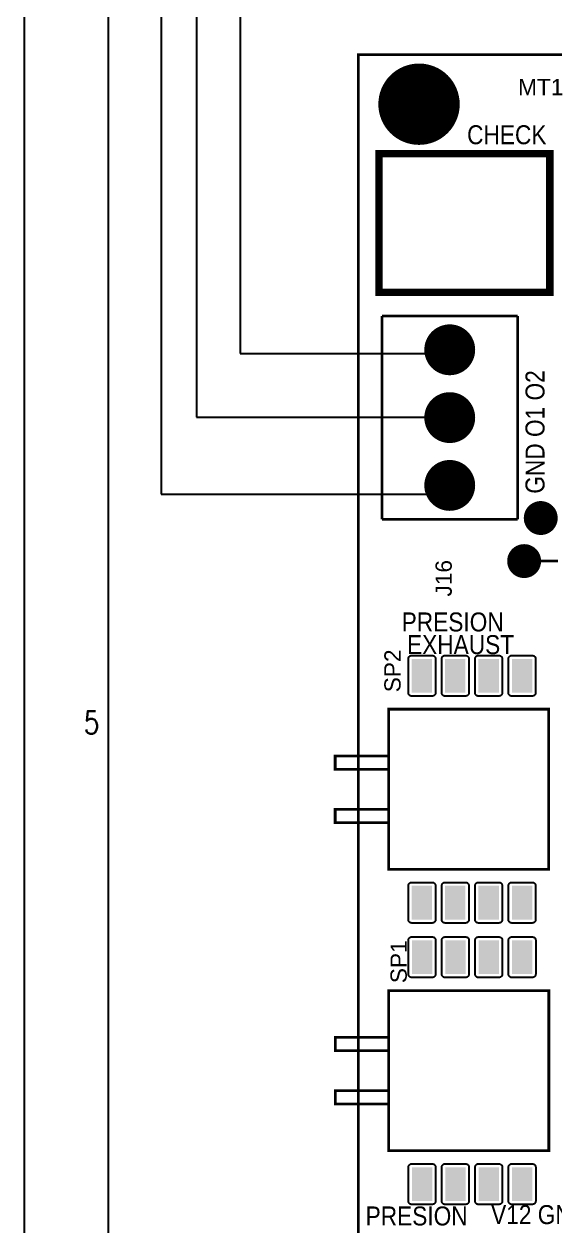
# Model space of a CAD drawing. Header units: inches. Extents: x 15 to 148, y 10 to 111.
# Drawn here: x 126.91 to 129.83, y 98.49 to 105.11 of the extents above; entities that cross this region are included whole.
import ezdxf
from ezdxf.enums import TextEntityAlignment as Align

# ---------------------------------------------------------------- set-up
doc = ezdxf.new("R2010")
doc.units = ezdxf.units.IN
doc.header["$MEASUREMENT"] = 0
doc.layers.add('BLK_12AWG', color=7, linetype='Continuous')
doc.layers.add('WIREFIXED', color=160, linetype='Continuous')
doc.styles.add('WD', font='romans.shx')

# ---------------------------------------------------------------- blocks, each defined once
blk = doc.blocks.new('RPAD')
blk.add_trace([(-0.5, -0.5), (-0.5, 0.5), (0.5, -0.5), (0.5, 0.5)])
blk = doc.blocks.new('EPAD')
at = {"const_width": 0.5}
blk.add_lwpolyline([(-0.25, 0, 1), (0.25, 0, 1)], format="xyb", close=True, dxfattribs=at)
blk = doc.blocks.new('CBA2Board')
for points, const_width in [([(154.6751, 100.9212), (162.5311, 100.9212), (162.5311, 105.055), (154.6751, 105.055), (154.6751, 100.9212)], 0.008), ([(154.6751, 100.9212), (162.5311, 100.9212), (162.5311, 105.055), (154.6751, 105.055), (154.6751, 100.9212)], 0.008), ([(154.6751, 100.9212), (162.5311, 100.9212), (162.5311, 105.055), (154.6751, 105.055), (154.6751, 100.9212)], 0.008), ([(154.7362, 104.3542), (155.2401, 104.3542), (155.2401, 104.7637), (154.7362, 104.7637), (154.7362, 104.3542)], 0.022), ([(154.7362, 104.3542), (155.2401, 104.3542), (155.2401, 104.7637), (154.7362, 104.7637), (154.7362, 104.3542)], 0.022), ([(154.7362, 104.3542), (155.2401, 104.3542), (155.2401, 104.7637), (154.7362, 104.7637), (154.7362, 104.3542)], 0.022), ([(155.1449, 104.2849), (154.7449, 104.2849)], 0.008), ([(154.7449, 104.2849), (154.7449, 103.6849)], 0.008), ([(155.1449, 104.2849), (154.7449, 104.2849)], 0.008), ([(154.7449, 104.2849), (154.7449, 103.6849)], 0.008), ([(155.1449, 104.2849), (154.7449, 104.2849)], 0.008), ([(154.7449, 104.2849), (154.7449, 103.6849)], 0.008), ([(155.1449, 103.6849), (155.1449, 104.2849)], 0.008), ([(155.1449, 103.6849), (155.1449, 104.2849)], 0.008), ([(155.1449, 103.6849), (155.1449, 104.2849)], 0.008), ([(155.1449, 103.6849), (154.7449, 103.6849)], 0.008), ([(155.1449, 103.6849), (154.7449, 103.6849)], 0.008), ([(155.1449, 103.6849), (154.7449, 103.6849)], 0.008), ([(155.2143, 103.5617), (155.2643, 103.5617)], 0.008), ([(155.2143, 103.5617), (155.2643, 103.5617)], 0.008), ([(155.2143, 103.5617), (155.2643, 103.5617)], 0.008), ([(154.7645, 102.6526), (155.2369, 102.6526), (155.2369, 103.125), (154.7645, 103.125), (154.7645, 102.6526)], 0.008), ([(154.7645, 102.6526), (155.2369, 102.6526), (155.2369, 103.125), (154.7645, 103.125), (154.7645, 102.6526)], 0.008), ([(154.7645, 102.6526), (155.2369, 102.6526), (155.2369, 103.125), (154.7645, 103.125), (154.7645, 102.6526)], 0.008), ([(154.607, 102.9478), (154.7645, 102.9478), (154.7645, 102.9872), (154.607, 102.9872), (154.607, 102.9478)], 0.008), ([(154.607, 102.9478), (154.7645, 102.9478), (154.7645, 102.9872), (154.607, 102.9872), (154.607, 102.9478)], 0.008), ([(154.607, 102.9478), (154.7645, 102.9478), (154.7645, 102.9872), (154.607, 102.9872), (154.607, 102.9478)], 0.008), ([(154.607, 102.7904), (154.7645, 102.7904), (154.7645, 102.8297), (154.607, 102.8297), (154.607, 102.7904)], 0.008), ([(154.607, 102.7904), (154.7645, 102.7904), (154.7645, 102.8297), (154.607, 102.8297), (154.607, 102.7904)], 0.008), ([(154.607, 102.7904), (154.7645, 102.7904), (154.7645, 102.8297), (154.607, 102.8297), (154.607, 102.7904)], 0.008), ([(154.7647, 101.8226), (155.2371, 101.8226), (155.2371, 102.295), (154.7647, 102.295), (154.7647, 101.8226)], 0.008), ([(154.7647, 101.8226), (155.2371, 101.8226), (155.2371, 102.295), (154.7647, 102.295), (154.7647, 101.8226)], 0.008), ([(154.7647, 101.8226), (155.2371, 101.8226), (155.2371, 102.295), (154.7647, 102.295), (154.7647, 101.8226)], 0.008), ([(154.6072, 102.1178), (154.7647, 102.1178), (154.7647, 102.1572), (154.6072, 102.1572), (154.6072, 102.1178)], 0.008), ([(154.6072, 102.1178), (154.7647, 102.1178), (154.7647, 102.1572), (154.6072, 102.1572), (154.6072, 102.1178)], 0.008), ([(154.6072, 102.1178), (154.7647, 102.1178), (154.7647, 102.1572), (154.6072, 102.1572), (154.6072, 102.1178)], 0.008), ([(154.6072, 101.9604), (154.7647, 101.9604), (154.7647, 101.9997), (154.6072, 101.9997), (154.6072, 101.9604)], 0.008), ([(154.6072, 101.9604), (154.7647, 101.9604), (154.7647, 101.9997), (154.6072, 101.9997), (154.6072, 101.9604)], 0.008), ([(154.6072, 101.9604), (154.7647, 101.9604), (154.7647, 101.9997), (154.6072, 101.9997), (154.6072, 101.9604)], 0.008)]:
    blk.add_lwpolyline(points, dxfattribs=dict(const_width=const_width))
for points in [[(154.8329, 103.2834), (154.8929, 103.2834), (154.8939, 103.2834), (154.8949, 103.2832), (154.8959, 103.283), (154.8968, 103.2827), (154.8977, 103.2822), (154.8985, 103.2817), (154.8993, 103.2812), (154.9, 103.2805), (154.9006, 103.2798), (154.9012, 103.2791), (154.9017, 103.2782), (154.9021, 103.2774), (154.9025, 103.2764), (154.9027, 103.2755), (154.9028, 103.2745), (154.9029, 103.2734), (154.9029, 103.1734), (154.9028, 103.1724), (154.9027, 103.1714), (154.9025, 103.1704), (154.9021, 103.1695), (154.9017, 103.1686), (154.9012, 103.1678), (154.9006, 103.167), (154.9, 103.1663), (154.8993, 103.1657), (154.8985, 103.1651), (154.8977, 103.1646), (154.8968, 103.1642), (154.8959, 103.1639), (154.8949, 103.1636), (154.8939, 103.1635), (154.8929, 103.1634), (154.8329, 103.1634), (154.8319, 103.1635), (154.8309, 103.1636), (154.8299, 103.1639), (154.829, 103.1642), (154.8281, 103.1646), (154.8273, 103.1651), (154.8265, 103.1657), (154.8258, 103.1663), (154.8251, 103.167), (154.8246, 103.1678), (154.8241, 103.1686), (154.8237, 103.1695), (154.8233, 103.1704), (154.8231, 103.1714), (154.8229, 103.1724), (154.8229, 103.1734), (154.8229, 103.2734), (154.8229, 103.2745), (154.8231, 103.2755), (154.8233, 103.2764), (154.8237, 103.2774), (154.8241, 103.2782), (154.8246, 103.2791), (154.8251, 103.2798), (154.8258, 103.2805), (154.8265, 103.2812), (154.8273, 103.2817), (154.8281, 103.2822), (154.829, 103.2827), (154.8299, 103.283), (154.8309, 103.2832), (154.8319, 103.2834), (154.8329, 103.2834)], [(154.9313, 103.2834), (154.9913, 103.2834), (154.9924, 103.2834), (154.9934, 103.2832), (154.9943, 103.283), (154.9953, 103.2827), (154.9961, 103.2822), (154.997, 103.2817), (154.9977, 103.2812), (154.9984, 103.2805), (154.9991, 103.2798), (154.9996, 103.2791), (155.0001, 103.2782), (155.0005, 103.2774), (155.0009, 103.2764), (155.0011, 103.2755), (155.0013, 103.2745), (155.0013, 103.2734), (155.0013, 103.1734), (155.0013, 103.1724), (155.0011, 103.1714), (155.0009, 103.1704), (155.0005, 103.1695), (155.0001, 103.1686), (154.9996, 103.1678), (154.9991, 103.167), (154.9984, 103.1663), (154.9977, 103.1657), (154.997, 103.1651), (154.9961, 103.1646), (154.9953, 103.1642), (154.9943, 103.1639), (154.9934, 103.1636), (154.9924, 103.1635), (154.9913, 103.1634), (154.9313, 103.1634), (154.9303, 103.1635), (154.9293, 103.1636), (154.9283, 103.1639), (154.9274, 103.1642), (154.9265, 103.1646), (154.9257, 103.1651), (154.9249, 103.1657), (154.9242, 103.1663), (154.9236, 103.167), (154.923, 103.1678), (154.9225, 103.1686), (154.9221, 103.1695), (154.9218, 103.1704), (154.9215, 103.1714), (154.9214, 103.1724), (154.9213, 103.1734), (154.9213, 103.2734), (154.9214, 103.2745), (154.9215, 103.2755), (154.9218, 103.2764), (154.9221, 103.2774), (154.9225, 103.2782), (154.923, 103.2791), (154.9236, 103.2798), (154.9242, 103.2805), (154.9249, 103.2812), (154.9257, 103.2817), (154.9265, 103.2822), (154.9274, 103.2827), (154.9283, 103.283), (154.9293, 103.2832), (154.9303, 103.2834), (154.9313, 103.2834)], [(155.0297, 103.2834), (155.0897, 103.2834), (155.0908, 103.2834), (155.0918, 103.2832), (155.0928, 103.283), (155.0937, 103.2827), (155.0946, 103.2822), (155.0954, 103.2817), (155.0961, 103.2812), (155.0969, 103.2805), (155.0975, 103.2798), (155.0981, 103.2791), (155.0986, 103.2782), (155.099, 103.2774), (155.0993, 103.2764), (155.0995, 103.2755), (155.0997, 103.2745), (155.0997, 103.2734), (155.0997, 103.1734), (155.0997, 103.1724), (155.0995, 103.1714), (155.0993, 103.1704), (155.099, 103.1695), (155.0986, 103.1686), (155.0981, 103.1678), (155.0975, 103.167), (155.0969, 103.1663), (155.0961, 103.1657), (155.0954, 103.1651), (155.0946, 103.1646), (155.0937, 103.1642), (155.0928, 103.1639), (155.0918, 103.1636), (155.0908, 103.1635), (155.0897, 103.1634), (155.0297, 103.1634), (155.0287, 103.1635), (155.0277, 103.1636), (155.0267, 103.1639), (155.0258, 103.1642), (155.0249, 103.1646), (155.0241, 103.1651), (155.0233, 103.1657), (155.0226, 103.1663), (155.022, 103.167), (155.0214, 103.1678), (155.0209, 103.1686), (155.0205, 103.1695), (155.0202, 103.1704), (155.0199, 103.1714), (155.0198, 103.1724), (155.0197, 103.1734), (155.0197, 103.2734), (155.0198, 103.2745), (155.0199, 103.2755), (155.0202, 103.2764), (155.0205, 103.2774), (155.0209, 103.2782), (155.0214, 103.2791), (155.022, 103.2798), (155.0226, 103.2805), (155.0233, 103.2812), (155.0241, 103.2817), (155.0249, 103.2822), (155.0258, 103.2827), (155.0267, 103.283), (155.0277, 103.2832), (155.0287, 103.2834), (155.0297, 103.2834)], [(155.1282, 103.2834), (155.1882, 103.2834), (155.1892, 103.2834), (155.1902, 103.2832), (155.1912, 103.283), (155.1921, 103.2827), (155.193, 103.2822), (155.1938, 103.2817), (155.1946, 103.2812), (155.1953, 103.2805), (155.1959, 103.2798), (155.1965, 103.2791), (155.197, 103.2782), (155.1974, 103.2774), (155.1977, 103.2764), (155.198, 103.2755), (155.1981, 103.2745), (155.1982, 103.2734), (155.1982, 103.1734), (155.1981, 103.1724), (155.198, 103.1714), (155.1977, 103.1704), (155.1974, 103.1695), (155.197, 103.1686), (155.1965, 103.1678), (155.1959, 103.167), (155.1953, 103.1663), (155.1946, 103.1657), (155.1938, 103.1651), (155.193, 103.1646), (155.1921, 103.1642), (155.1912, 103.1639), (155.1902, 103.1636), (155.1892, 103.1635), (155.1882, 103.1634), (155.1282, 103.1634), (155.1271, 103.1635), (155.1261, 103.1636), (155.1252, 103.1639), (155.1242, 103.1642), (155.1234, 103.1646), (155.1225, 103.1651), (155.1218, 103.1657), (155.1211, 103.1663), (155.1204, 103.167), (155.1199, 103.1678), (155.1194, 103.1686), (155.1189, 103.1695), (155.1186, 103.1704), (155.1184, 103.1714), (155.1182, 103.1724), (155.1182, 103.1734), (155.1182, 103.2734), (155.1182, 103.2745), (155.1184, 103.2755), (155.1186, 103.2764), (155.1189, 103.2774), (155.1194, 103.2782), (155.1199, 103.2791), (155.1204, 103.2798), (155.1211, 103.2805), (155.1218, 103.2812), (155.1225, 103.2817), (155.1234, 103.2822), (155.1242, 103.2827), (155.1252, 103.283), (155.1261, 103.2832), (155.1271, 103.2834), (155.1282, 103.2834)], [(154.8329, 102.6141), (154.8929, 102.6141), (154.8939, 102.6141), (154.8949, 102.6139), (154.8959, 102.6137), (154.8968, 102.6134), (154.8977, 102.6129), (154.8985, 102.6124), (154.8993, 102.6119), (154.9, 102.6112), (154.9006, 102.6105), (154.9012, 102.6098), (154.9017, 102.6089), (154.9021, 102.6081), (154.9025, 102.6071), (154.9027, 102.6062), (154.9028, 102.6052), (154.9029, 102.6041), (154.9029, 102.5041), (154.9028, 102.5031), (154.9027, 102.5021), (154.9025, 102.5011), (154.9021, 102.5002), (154.9017, 102.4993), (154.9012, 102.4985), (154.9006, 102.4977), (154.9, 102.497), (154.8993, 102.4964), (154.8985, 102.4958), (154.8977, 102.4953), (154.8968, 102.4949), (154.8959, 102.4946), (154.8949, 102.4943), (154.8939, 102.4942), (154.8929, 102.4941), (154.8329, 102.4941), (154.8319, 102.4942), (154.8309, 102.4943), (154.8299, 102.4946), (154.829, 102.4949), (154.8281, 102.4953), (154.8273, 102.4958), (154.8265, 102.4964), (154.8258, 102.497), (154.8251, 102.4977), (154.8246, 102.4985), (154.8241, 102.4993), (154.8237, 102.5002), (154.8233, 102.5011), (154.8231, 102.5021), (154.8229, 102.5031), (154.8229, 102.5041), (154.8229, 102.6041), (154.8229, 102.6052), (154.8231, 102.6062), (154.8233, 102.6071), (154.8237, 102.6081), (154.8241, 102.6089), (154.8246, 102.6098), (154.8251, 102.6105), (154.8258, 102.6112), (154.8265, 102.6119), (154.8273, 102.6124), (154.8281, 102.6129), (154.829, 102.6134), (154.8299, 102.6137), (154.8309, 102.6139), (154.8319, 102.6141), (154.8329, 102.6141)], [(154.9313, 102.6141), (154.9913, 102.6141), (154.9924, 102.6141), (154.9934, 102.6139), (154.9943, 102.6137), (154.9953, 102.6134), (154.9961, 102.6129), (154.997, 102.6124), (154.9977, 102.6119), (154.9984, 102.6112), (154.9991, 102.6105), (154.9996, 102.6098), (155.0001, 102.6089), (155.0005, 102.6081), (155.0009, 102.6071), (155.0011, 102.6062), (155.0013, 102.6052), (155.0013, 102.6041), (155.0013, 102.5041), (155.0013, 102.5031), (155.0011, 102.5021), (155.0009, 102.5011), (155.0005, 102.5002), (155.0001, 102.4993), (154.9996, 102.4985), (154.9991, 102.4977), (154.9984, 102.497), (154.9977, 102.4964), (154.997, 102.4958), (154.9961, 102.4953), (154.9953, 102.4949), (154.9943, 102.4946), (154.9934, 102.4943), (154.9924, 102.4942), (154.9913, 102.4941), (154.9313, 102.4941), (154.9303, 102.4942), (154.9293, 102.4943), (154.9283, 102.4946), (154.9274, 102.4949), (154.9265, 102.4953), (154.9257, 102.4958), (154.9249, 102.4964), (154.9242, 102.497), (154.9236, 102.4977), (154.923, 102.4985), (154.9225, 102.4993), (154.9221, 102.5002), (154.9218, 102.5011), (154.9215, 102.5021), (154.9214, 102.5031), (154.9213, 102.5041), (154.9213, 102.6041), (154.9214, 102.6052), (154.9215, 102.6062), (154.9218, 102.6071), (154.9221, 102.6081), (154.9225, 102.6089), (154.923, 102.6098), (154.9236, 102.6105), (154.9242, 102.6112), (154.9249, 102.6119), (154.9257, 102.6124), (154.9265, 102.6129), (154.9274, 102.6134), (154.9283, 102.6137), (154.9293, 102.6139), (154.9303, 102.6141), (154.9313, 102.6141)], [(155.0297, 102.6141), (155.0897, 102.6141), (155.0908, 102.6141), (155.0918, 102.6139), (155.0928, 102.6137), (155.0937, 102.6134), (155.0946, 102.6129), (155.0954, 102.6124), (155.0961, 102.6119), (155.0969, 102.6112), (155.0975, 102.6105), (155.0981, 102.6098), (155.0986, 102.6089), (155.099, 102.6081), (155.0993, 102.6071), (155.0995, 102.6062), (155.0997, 102.6052), (155.0997, 102.6041), (155.0997, 102.5041), (155.0997, 102.5031), (155.0995, 102.5021), (155.0993, 102.5011), (155.099, 102.5002), (155.0986, 102.4993), (155.0981, 102.4985), (155.0975, 102.4977), (155.0969, 102.497), (155.0961, 102.4964), (155.0954, 102.4958), (155.0946, 102.4953), (155.0937, 102.4949), (155.0928, 102.4946), (155.0918, 102.4943), (155.0908, 102.4942), (155.0897, 102.4941), (155.0297, 102.4941), (155.0287, 102.4942), (155.0277, 102.4943), (155.0267, 102.4946), (155.0258, 102.4949), (155.0249, 102.4953), (155.0241, 102.4958), (155.0233, 102.4964), (155.0226, 102.497), (155.022, 102.4977), (155.0214, 102.4985), (155.0209, 102.4993), (155.0205, 102.5002), (155.0202, 102.5011), (155.0199, 102.5021), (155.0198, 102.5031), (155.0197, 102.5041), (155.0197, 102.6041), (155.0198, 102.6052), (155.0199, 102.6062), (155.0202, 102.6071), (155.0205, 102.6081), (155.0209, 102.6089), (155.0214, 102.6098), (155.022, 102.6105), (155.0226, 102.6112), (155.0233, 102.6119), (155.0241, 102.6124), (155.0249, 102.6129), (155.0258, 102.6134), (155.0267, 102.6137), (155.0277, 102.6139), (155.0287, 102.6141), (155.0297, 102.6141)], [(155.1282, 102.6141), (155.1882, 102.6141), (155.1892, 102.6141), (155.1902, 102.6139), (155.1912, 102.6137), (155.1921, 102.6134), (155.193, 102.6129), (155.1938, 102.6124), (155.1946, 102.6119), (155.1953, 102.6112), (155.1959, 102.6105), (155.1965, 102.6098), (155.197, 102.6089), (155.1974, 102.6081), (155.1977, 102.6071), (155.198, 102.6062), (155.1981, 102.6052), (155.1982, 102.6041), (155.1982, 102.5041), (155.1981, 102.5031), (155.198, 102.5021), (155.1977, 102.5011), (155.1974, 102.5002), (155.197, 102.4993), (155.1965, 102.4985), (155.1959, 102.4977), (155.1953, 102.497), (155.1946, 102.4964), (155.1938, 102.4958), (155.193, 102.4953), (155.1921, 102.4949), (155.1912, 102.4946), (155.1902, 102.4943), (155.1892, 102.4942), (155.1882, 102.4941), (155.1282, 102.4941), (155.1271, 102.4942), (155.1261, 102.4943), (155.1252, 102.4946), (155.1242, 102.4949), (155.1234, 102.4953), (155.1225, 102.4958), (155.1218, 102.4964), (155.1211, 102.497), (155.1204, 102.4977), (155.1199, 102.4985), (155.1194, 102.4993), (155.1189, 102.5002), (155.1186, 102.5011), (155.1184, 102.5021), (155.1182, 102.5031), (155.1182, 102.5041), (155.1182, 102.6041), (155.1182, 102.6052), (155.1184, 102.6062), (155.1186, 102.6071), (155.1189, 102.6081), (155.1194, 102.6089), (155.1199, 102.6098), (155.1204, 102.6105), (155.1211, 102.6112), (155.1218, 102.6119), (155.1225, 102.6124), (155.1234, 102.6129), (155.1242, 102.6134), (155.1252, 102.6137), (155.1261, 102.6139), (155.1271, 102.6141), (155.1282, 102.6141)], [(154.8331, 102.4534), (154.8931, 102.4534), (154.8941, 102.4534), (154.8951, 102.4532), (154.8961, 102.453), (154.897, 102.4527), (154.8979, 102.4522), (154.8987, 102.4517), (154.8995, 102.4512), (154.9002, 102.4505), (154.9008, 102.4498), (154.9014, 102.4491), (154.9019, 102.4482), (154.9023, 102.4474), (154.9026, 102.4464), (154.9029, 102.4455), (154.903, 102.4445), (154.9031, 102.4434), (154.9031, 102.3434), (154.903, 102.3424), (154.9029, 102.3414), (154.9026, 102.3404), (154.9023, 102.3395), (154.9019, 102.3386), (154.9014, 102.3378), (154.9008, 102.337), (154.9002, 102.3363), (154.8995, 102.3357), (154.8987, 102.3351), (154.8979, 102.3346), (154.897, 102.3342), (154.8961, 102.3339), (154.8951, 102.3336), (154.8941, 102.3335), (154.8931, 102.3334), (154.8331, 102.3334), (154.832, 102.3335), (154.831, 102.3336), (154.8301, 102.3339), (154.8291, 102.3342), (154.8283, 102.3346), (154.8274, 102.3351), (154.8267, 102.3357), (154.826, 102.3363), (154.8253, 102.337), (154.8248, 102.3378), (154.8243, 102.3386), (154.8239, 102.3395), (154.8235, 102.3404), (154.8233, 102.3414), (154.8231, 102.3424), (154.8231, 102.3434), (154.8231, 102.4434), (154.8231, 102.4445), (154.8233, 102.4455), (154.8235, 102.4464), (154.8239, 102.4474), (154.8243, 102.4482), (154.8248, 102.4491), (154.8253, 102.4498), (154.826, 102.4505), (154.8267, 102.4512), (154.8274, 102.4517), (154.8283, 102.4522), (154.8291, 102.4527), (154.8301, 102.453), (154.831, 102.4532), (154.832, 102.4534), (154.8331, 102.4534)], [(154.9315, 102.4534), (154.9915, 102.4534), (154.9925, 102.4534), (154.9936, 102.4532), (154.9945, 102.453), (154.9954, 102.4527), (154.9963, 102.4522), (154.9971, 102.4517), (154.9979, 102.4512), (154.9986, 102.4505), (154.9993, 102.4498), (154.9998, 102.4491), (155.0003, 102.4482), (155.0007, 102.4474), (155.0011, 102.4464), (155.0013, 102.4455), (155.0015, 102.4445), (155.0015, 102.4434), (155.0015, 102.3434), (155.0015, 102.3424), (155.0013, 102.3414), (155.0011, 102.3404), (155.0007, 102.3395), (155.0003, 102.3386), (154.9998, 102.3378), (154.9993, 102.337), (154.9986, 102.3363), (154.9979, 102.3357), (154.9971, 102.3351), (154.9963, 102.3346), (154.9954, 102.3342), (154.9945, 102.3339), (154.9936, 102.3336), (154.9925, 102.3335), (154.9915, 102.3334), (154.9315, 102.3334), (154.9305, 102.3335), (154.9295, 102.3336), (154.9285, 102.3339), (154.9276, 102.3342), (154.9267, 102.3346), (154.9259, 102.3351), (154.9251, 102.3357), (154.9244, 102.3363), (154.9238, 102.337), (154.9232, 102.3378), (154.9227, 102.3386), (154.9223, 102.3395), (154.922, 102.3404), (154.9217, 102.3414), (154.9216, 102.3424), (154.9215, 102.3434), (154.9215, 102.4434), (154.9216, 102.4445), (154.9217, 102.4455), (154.922, 102.4464), (154.9223, 102.4474), (154.9227, 102.4482), (154.9232, 102.4491), (154.9238, 102.4498), (154.9244, 102.4505), (154.9251, 102.4512), (154.9259, 102.4517), (154.9267, 102.4522), (154.9276, 102.4527), (154.9285, 102.453), (154.9295, 102.4532), (154.9305, 102.4534), (154.9315, 102.4534)], [(155.0299, 102.4534), (155.0899, 102.4534), (155.091, 102.4534), (155.092, 102.4532), (155.0929, 102.453), (155.0939, 102.4527), (155.0947, 102.4522), (155.0956, 102.4517), (155.0963, 102.4512), (155.097, 102.4505), (155.0977, 102.4498), (155.0983, 102.4491), (155.0987, 102.4482), (155.0992, 102.4474), (155.0995, 102.4464), (155.0997, 102.4455), (155.0999, 102.4445), (155.0999, 102.4434), (155.0999, 102.3434), (155.0999, 102.3424), (155.0997, 102.3414), (155.0995, 102.3404), (155.0992, 102.3395), (155.0987, 102.3386), (155.0983, 102.3378), (155.0977, 102.337), (155.097, 102.3363), (155.0963, 102.3357), (155.0956, 102.3351), (155.0947, 102.3346), (155.0939, 102.3342), (155.0929, 102.3339), (155.092, 102.3336), (155.091, 102.3335), (155.0899, 102.3334), (155.0299, 102.3334), (155.0289, 102.3335), (155.0279, 102.3336), (155.0269, 102.3339), (155.026, 102.3342), (155.0251, 102.3346), (155.0243, 102.3351), (155.0235, 102.3357), (155.0228, 102.3363), (155.0222, 102.337), (155.0216, 102.3378), (155.0211, 102.3386), (155.0207, 102.3395), (155.0204, 102.3404), (155.0201, 102.3414), (155.02, 102.3424), (155.0199, 102.3434), (155.0199, 102.4434), (155.02, 102.4445), (155.0201, 102.4455), (155.0204, 102.4464), (155.0207, 102.4474), (155.0211, 102.4482), (155.0216, 102.4491), (155.0222, 102.4498), (155.0228, 102.4505), (155.0235, 102.4512), (155.0243, 102.4517), (155.0251, 102.4522), (155.026, 102.4527), (155.0269, 102.453), (155.0279, 102.4532), (155.0289, 102.4534), (155.0299, 102.4534)], [(155.1284, 102.4534), (155.1884, 102.4534), (155.1894, 102.4534), (155.1904, 102.4532), (155.1914, 102.453), (155.1923, 102.4527), (155.1932, 102.4522), (155.194, 102.4517), (155.1948, 102.4512), (155.1955, 102.4505), (155.1961, 102.4498), (155.1967, 102.4491), (155.1972, 102.4482), (155.1976, 102.4474), (155.1979, 102.4464), (155.1982, 102.4455), (155.1983, 102.4445), (155.1984, 102.4434), (155.1984, 102.3434), (155.1983, 102.3424), (155.1982, 102.3414), (155.1979, 102.3404), (155.1976, 102.3395), (155.1972, 102.3386), (155.1967, 102.3378), (155.1961, 102.337), (155.1955, 102.3363), (155.1948, 102.3357), (155.194, 102.3351), (155.1932, 102.3346), (155.1923, 102.3342), (155.1914, 102.3339), (155.1904, 102.3336), (155.1894, 102.3335), (155.1884, 102.3334), (155.1284, 102.3334), (155.1273, 102.3335), (155.1263, 102.3336), (155.1253, 102.3339), (155.1244, 102.3342), (155.1235, 102.3346), (155.1227, 102.3351), (155.122, 102.3357), (155.1213, 102.3363), (155.1206, 102.337), (155.12, 102.3378), (155.1195, 102.3386), (155.1191, 102.3395), (155.1188, 102.3404), (155.1186, 102.3414), (155.1184, 102.3424), (155.1184, 102.3434), (155.1184, 102.4434), (155.1184, 102.4445), (155.1186, 102.4455), (155.1188, 102.4464), (155.1191, 102.4474), (155.1195, 102.4482), (155.12, 102.4491), (155.1206, 102.4498), (155.1213, 102.4505), (155.122, 102.4512), (155.1227, 102.4517), (155.1235, 102.4522), (155.1244, 102.4527), (155.1253, 102.453), (155.1263, 102.4532), (155.1273, 102.4534), (155.1284, 102.4534)], [(154.8331, 101.7841), (154.8931, 101.7841), (154.8941, 101.7841), (154.8951, 101.7839), (154.8961, 101.7837), (154.897, 101.7834), (154.8979, 101.7829), (154.8987, 101.7824), (154.8995, 101.7819), (154.9002, 101.7812), (154.9008, 101.7805), (154.9014, 101.7798), (154.9019, 101.7789), (154.9023, 101.7781), (154.9026, 101.7771), (154.9029, 101.7762), (154.903, 101.7752), (154.9031, 101.7741), (154.9031, 101.6741), (154.903, 101.6731), (154.9029, 101.6721), (154.9026, 101.6711), (154.9023, 101.6702), (154.9019, 101.6693), (154.9014, 101.6685), (154.9008, 101.6677), (154.9002, 101.667), (154.8995, 101.6664), (154.8987, 101.6658), (154.8979, 101.6653), (154.897, 101.6649), (154.8961, 101.6646), (154.8951, 101.6643), (154.8941, 101.6642), (154.8931, 101.6641), (154.8331, 101.6641), (154.832, 101.6642), (154.831, 101.6643), (154.8301, 101.6646), (154.8291, 101.6649), (154.8283, 101.6653), (154.8274, 101.6658), (154.8267, 101.6664), (154.826, 101.667), (154.8253, 101.6677), (154.8248, 101.6685), (154.8243, 101.6693), (154.8239, 101.6702), (154.8235, 101.6711), (154.8233, 101.6721), (154.8231, 101.6731), (154.8231, 101.6741), (154.8231, 101.7741), (154.8231, 101.7752), (154.8233, 101.7762), (154.8235, 101.7771), (154.8239, 101.7781), (154.8243, 101.7789), (154.8248, 101.7798), (154.8253, 101.7805), (154.826, 101.7812), (154.8267, 101.7819), (154.8274, 101.7824), (154.8283, 101.7829), (154.8291, 101.7834), (154.8301, 101.7837), (154.831, 101.7839), (154.832, 101.7841), (154.8331, 101.7841)], [(154.9315, 101.7841), (154.9915, 101.7841), (154.9925, 101.7841), (154.9936, 101.7839), (154.9945, 101.7837), (154.9954, 101.7834), (154.9963, 101.7829), (154.9971, 101.7824), (154.9979, 101.7819), (154.9986, 101.7812), (154.9993, 101.7805), (154.9998, 101.7798), (155.0003, 101.7789), (155.0007, 101.7781), (155.0011, 101.7771), (155.0013, 101.7762), (155.0015, 101.7752), (155.0015, 101.7741), (155.0015, 101.6741), (155.0015, 101.6731), (155.0013, 101.6721), (155.0011, 101.6711), (155.0007, 101.6702), (155.0003, 101.6693), (154.9998, 101.6685), (154.9993, 101.6677), (154.9986, 101.667), (154.9979, 101.6664), (154.9971, 101.6658), (154.9963, 101.6653), (154.9954, 101.6649), (154.9945, 101.6646), (154.9936, 101.6643), (154.9925, 101.6642), (154.9915, 101.6641), (154.9315, 101.6641), (154.9305, 101.6642), (154.9295, 101.6643), (154.9285, 101.6646), (154.9276, 101.6649), (154.9267, 101.6653), (154.9259, 101.6658), (154.9251, 101.6664), (154.9244, 101.667), (154.9238, 101.6677), (154.9232, 101.6685), (154.9227, 101.6693), (154.9223, 101.6702), (154.922, 101.6711), (154.9217, 101.6721), (154.9216, 101.6731), (154.9215, 101.6741), (154.9215, 101.7741), (154.9216, 101.7752), (154.9217, 101.7762), (154.922, 101.7771), (154.9223, 101.7781), (154.9227, 101.7789), (154.9232, 101.7798), (154.9238, 101.7805), (154.9244, 101.7812), (154.9251, 101.7819), (154.9259, 101.7824), (154.9267, 101.7829), (154.9276, 101.7834), (154.9285, 101.7837), (154.9295, 101.7839), (154.9305, 101.7841), (154.9315, 101.7841)], [(155.0299, 101.7841), (155.0899, 101.7841), (155.091, 101.7841), (155.092, 101.7839), (155.0929, 101.7837), (155.0939, 101.7834), (155.0947, 101.7829), (155.0956, 101.7824), (155.0963, 101.7819), (155.097, 101.7812), (155.0977, 101.7805), (155.0983, 101.7798), (155.0987, 101.7789), (155.0992, 101.7781), (155.0995, 101.7771), (155.0997, 101.7762), (155.0999, 101.7752), (155.0999, 101.7741), (155.0999, 101.6741), (155.0999, 101.6731), (155.0997, 101.6721), (155.0995, 101.6711), (155.0992, 101.6702), (155.0987, 101.6693), (155.0983, 101.6685), (155.0977, 101.6677), (155.097, 101.667), (155.0963, 101.6664), (155.0956, 101.6658), (155.0947, 101.6653), (155.0939, 101.6649), (155.0929, 101.6646), (155.092, 101.6643), (155.091, 101.6642), (155.0899, 101.6641), (155.0299, 101.6641), (155.0289, 101.6642), (155.0279, 101.6643), (155.0269, 101.6646), (155.026, 101.6649), (155.0251, 101.6653), (155.0243, 101.6658), (155.0235, 101.6664), (155.0228, 101.667), (155.0222, 101.6677), (155.0216, 101.6685), (155.0211, 101.6693), (155.0207, 101.6702), (155.0204, 101.6711), (155.0201, 101.6721), (155.02, 101.6731), (155.0199, 101.6741), (155.0199, 101.7741), (155.02, 101.7752), (155.0201, 101.7762), (155.0204, 101.7771), (155.0207, 101.7781), (155.0211, 101.7789), (155.0216, 101.7798), (155.0222, 101.7805), (155.0228, 101.7812), (155.0235, 101.7819), (155.0243, 101.7824), (155.0251, 101.7829), (155.026, 101.7834), (155.0269, 101.7837), (155.0279, 101.7839), (155.0289, 101.7841), (155.0299, 101.7841)], [(155.1284, 101.7841), (155.1884, 101.7841), (155.1894, 101.7841), (155.1904, 101.7839), (155.1914, 101.7837), (155.1923, 101.7834), (155.1932, 101.7829), (155.194, 101.7824), (155.1948, 101.7819), (155.1955, 101.7812), (155.1961, 101.7805), (155.1967, 101.7798), (155.1972, 101.7789), (155.1976, 101.7781), (155.1979, 101.7771), (155.1982, 101.7762), (155.1983, 101.7752), (155.1984, 101.7741), (155.1984, 101.6741), (155.1983, 101.6731), (155.1982, 101.6721), (155.1979, 101.6711), (155.1976, 101.6702), (155.1972, 101.6693), (155.1967, 101.6685), (155.1961, 101.6677), (155.1955, 101.667), (155.1948, 101.6664), (155.194, 101.6658), (155.1932, 101.6653), (155.1923, 101.6649), (155.1914, 101.6646), (155.1904, 101.6643), (155.1894, 101.6642), (155.1884, 101.6641), (155.1284, 101.6641), (155.1273, 101.6642), (155.1263, 101.6643), (155.1253, 101.6646), (155.1244, 101.6649), (155.1235, 101.6653), (155.1227, 101.6658), (155.122, 101.6664), (155.1213, 101.667), (155.1206, 101.6677), (155.12, 101.6685), (155.1195, 101.6693), (155.1191, 101.6702), (155.1188, 101.6711), (155.1186, 101.6721), (155.1184, 101.6731), (155.1184, 101.6741), (155.1184, 101.7741), (155.1184, 101.7752), (155.1186, 101.7762), (155.1188, 101.7771), (155.1191, 101.7781), (155.1195, 101.7789), (155.12, 101.7798), (155.1206, 101.7805), (155.1213, 101.7812), (155.122, 101.7819), (155.1227, 101.7824), (155.1235, 101.7829), (155.1244, 101.7834), (155.1253, 101.7837), (155.1263, 101.7839), (155.1273, 101.7841), (155.1284, 101.7841)]]:
    blk.add_lwpolyline(points, close=True)
for name, p, xscale, yscale in [('EPAD', (154.8543, 104.9093), 0.24, 0.24), ('EPAD', (154.9449, 104.1849), 0.15, 0.15), ('EPAD', (154.9449, 103.9849), 0.15, 0.15), ('EPAD', (154.9449, 103.7849), 0.15, 0.15), ('EPAD', (155.2133, 103.6887), 0.1, 0.1), ('EPAD', (155.1643, 103.5617), 0.1, 0.1), ('RPAD', (154.8629, 103.2234), 0.06, 0.1), ('RPAD', (154.9613, 103.2234), 0.06, 0.1), ('RPAD', (155.0597, 103.2234), 0.06, 0.1), ('RPAD', (155.1582, 103.2234), 0.06, 0.1), ('RPAD', (154.8629, 102.5541), 0.06, 0.1), ('RPAD', (154.9613, 102.5541), 0.06, 0.1), ('RPAD', (155.0597, 102.5541), 0.06, 0.1), ('RPAD', (155.1582, 102.5541), 0.06, 0.1), ('RPAD', (154.8631, 102.3934), 0.06, 0.1), ('RPAD', (154.9615, 102.3934), 0.06, 0.1), ('RPAD', (155.0599, 102.3934), 0.06, 0.1), ('RPAD', (155.1584, 102.3934), 0.06, 0.1), ('RPAD', (154.8631, 101.7241), 0.06, 0.1), ('RPAD', (154.9615, 101.7241), 0.06, 0.1), ('RPAD', (155.0599, 101.7241), 0.06, 0.1), ('RPAD', (155.1584, 101.7241), 0.06, 0.1)]:
    blk.add_blockref(name, p, dxfattribs=dict(xscale=xscale, yscale=yscale))
for s, height, width, p in [('MT1', 0.048, 1.041667, (155.1464, 104.9357)), ('MT1', 0.048, 1.041667, (155.1464, 104.9357)), ('MT1', 0.048, 1.041667, (155.1464, 104.9357)), ('CHECK', 0.056, 0.892857, (154.9961, 104.7912)), ('CHECK', 0.056, 0.892857, (154.9961, 104.7912)), ('CHECK', 0.056, 0.892857, (154.9961, 104.7912)), ('PRESION', 0.056, 0.892857, (154.8031, 103.3542)), ('PRESION', 0.056, 0.892857, (154.8031, 103.3542)), ('PRESION', 0.056, 0.892857, (154.8031, 103.3542)), ('EXHAUST', 0.056, 0.892857, (154.8189, 103.2873)), ('EXHAUST', 0.056, 0.892857, (154.8189, 103.2873)), ('EXHAUST', 0.056, 0.892857, (154.8189, 103.2873)), ('PRESION', 0.056, 0.892857, (154.6968, 101.6022)), ('PRESION', 0.056, 0.892857, (154.6968, 101.6022)), ('PRESION', 0.056, 0.892857, (154.6968, 101.6022)), ('V12 GND VCC VF', 0.056, 0.892857, (155.0669, 101.6062)), ('V12 GND VCC VF', 0.056, 0.892857, (155.0669, 101.6062)), ('V12 GND VCC VF', 0.056, 0.892857, (155.0669, 101.6062))]:
    blk.add_text(s, height=height, dxfattribs=dict(width=width)).set_placement(p)
for s, height, width, p in [('GND O1 O2', 0.056, 0.892857, (155.2244, 103.7605)), ('GND O1 O2', 0.056, 0.892857, (155.2244, 103.7605)), ('GND O1 O2', 0.056, 0.892857, (155.2244, 103.7605)), ('J16', 0.048, 1.041667, (154.9509, 103.4572)), ('J16', 0.048, 1.041667, (154.9509, 103.4572)), ('J16', 0.048, 1.041667, (154.9509, 103.4572)), ('SP2', 0.048, 1.041667, (154.8, 103.1748)), ('SP2', 0.048, 1.041667, (154.8, 103.1748)), ('SP2', 0.048, 1.041667, (154.8, 103.1748)), ('SP1', 0.048, 1.041667, (154.8182, 102.3168)), ('SP1', 0.048, 1.041667, (154.8182, 102.3168)), ('SP1', 0.048, 1.041667, (154.8182, 102.3168))]:
    blk.add_text(s, height=height, rotation=90, dxfattribs=dict(width=width)).set_placement(p)
blk = doc.blocks.new('WD_WNV')
at = {"style": 'WD', "flags": 1}
for tag, p in [('W01USER', (-0.0625, 0.0938)), ('W02USER', (-0.0625, 0.0859)), ('W03USER', (-0.0625, 0.0781)), ('W04USER', (-0.0625, 0.0703)), ('W05USER', (-0.0625, 0.0625)), ('W06USER', (-0.0625, 0.0547)), ('W07USER', (-0.0625, 0.0469)), ('W08USER', (-0.0625, 0.0391)), ('W09USER', (-0.0625, 0.0312)), ('W10USER', (-0.0625, 0.0234))]:
    blk.add_attdef(tag, text='', height=0.005, dxfattribs=at).set_placement(p, align=Align.CENTER)
at = {"linetype": 'Continuous', "style": 'WD', "width": 0.8}
blk.add_attdef('WIRENO', text='', height=0.125, dxfattribs=at).set_placement((-0.05, 0), align=Align.MIDDLE_RIGHT)

msp = doc.modelspace()

# ---------------------------------------------------------------- linework, layer by layer
at = {"color": 7, "linetype": 'Continuous'}
msp.add_line((126.9102, 110.7588), (126.9102, 94.5738), dxfattribs=at)
at = {"layer": 'BLK_12AWG'}
for p, q in [((127.6657, 107.0295), (127.6657, 102.5185)), ((127.3747, 95.6118), (127.3747, 106.9117)), ((127.8594, 106.6439), (127.8594, 102.9427)), ((128.0993, 106.5939), (128.0993, 103.2931)), ((128.0993, 103.2931), (129.1978, 103.2931)), ((127.8594, 102.9427), (129.2187, 102.9427)), ((127.6657, 102.5185), (129.247, 102.5185))]:
    msp.add_line(p, q, dxfattribs=at)

# ---------------------------------------------------------------- block references
at = {"layer": 'BLK_12AWG', "xscale": 1.86624, "yscale": 1.86624, "zscale": 1.86624}
msp.add_blockref('CBA2Board', (-159.9111, -91.121), dxfattribs=at)
at = {"layer": 'WIREFIXED'}
ref = msp.add_blockref('WD_WNV', (127.3747, 101.2617), dxfattribs=at)
ref.add_attrib('WIRENOF', '5', dxfattribs={"linetype": 'Continuous', "height": 0.125, "style": 'WD', "width": 0.8}).set_placement((127.3247, 101.2617), align=Align.MIDDLE_RIGHT)

doc.saveas('drawing.dxf')
